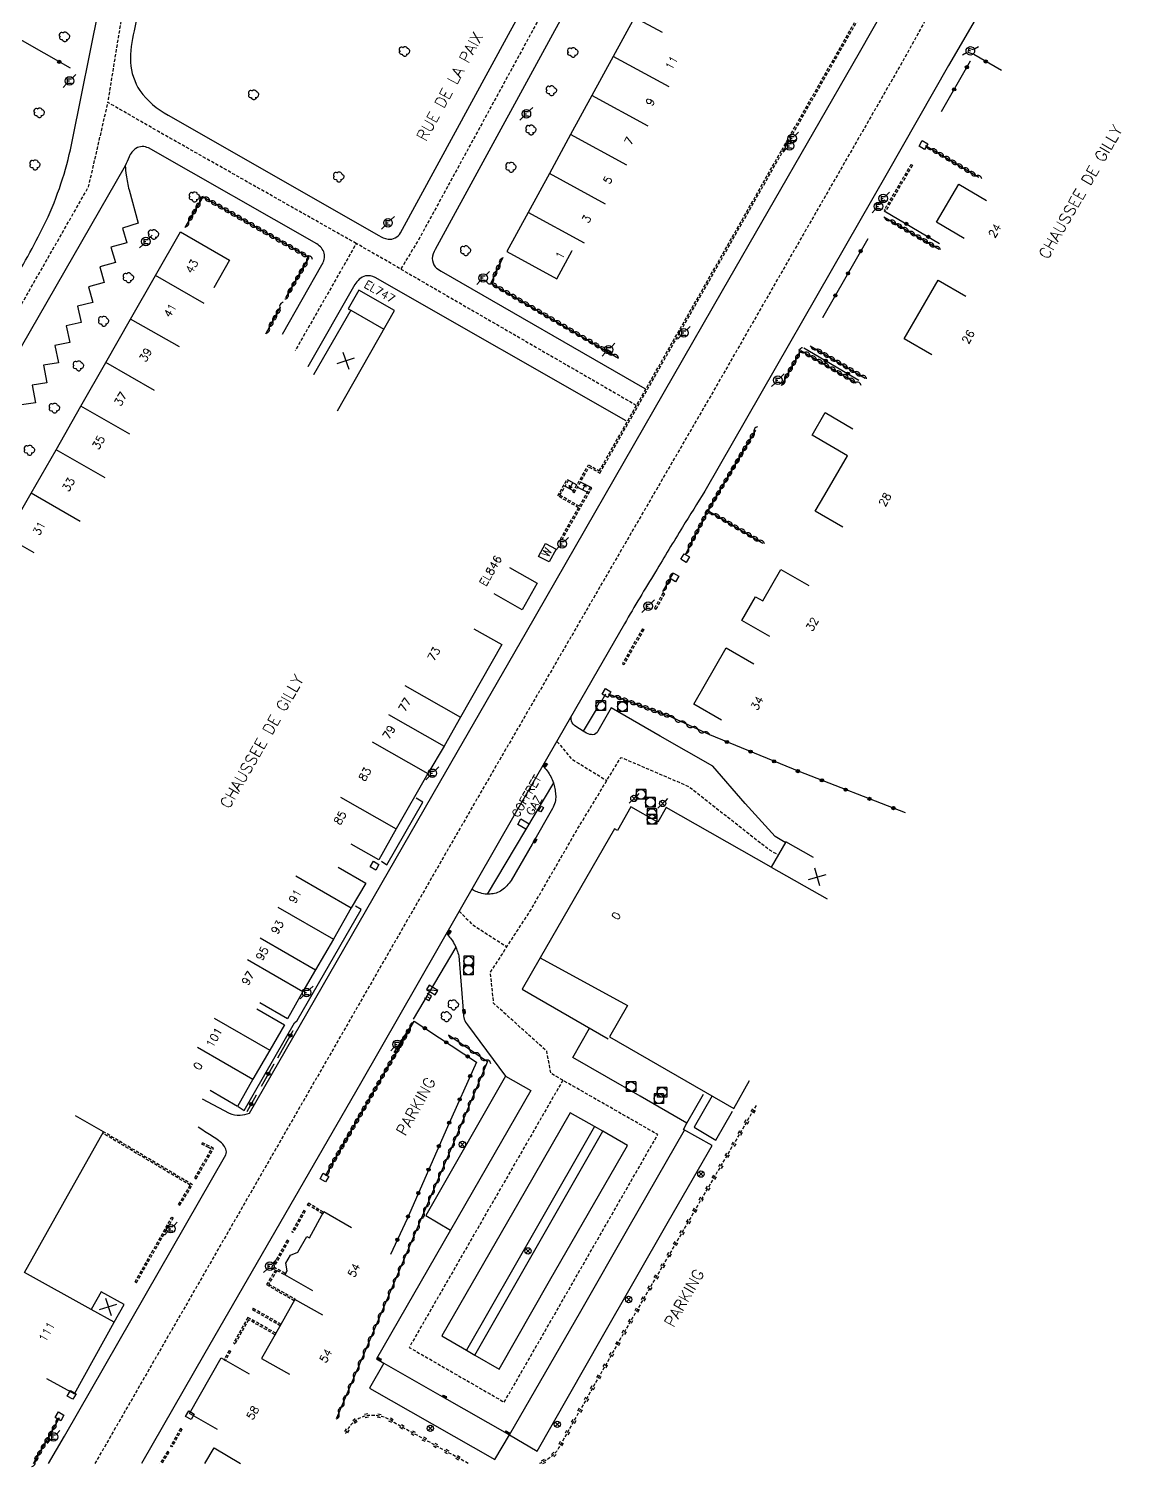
# Model space of a CAD drawing. Header units: millimetres. Extents: x 161000 to 162000, y 126999 to 128000.
# Drawn here: x 161134 to 161306.6, y 126999.4 to 127224.1 of the extents above; entities that cross this region are included whole.
import ezdxf
from ezdxf.enums import TextEntityAlignment as Align

# ---------------------------------------------------------------- set-up
doc = ezdxf.new("R2010")
doc.units = ezdxf.units.MM
doc.linetypes.add('DASHED', pattern=[0.75, 0.5, -0.25])
doc.layers.get('0').update_dxf_attribs({"linetype": 'CONTINUOUS'})
for name, color, linetype in [('W0001', 6, 'DASHED'), ('W0008', 7, 'CONTINUOUS'), ('W0100', 7, 'CONTINUOUS'), ('W0112', 1, 'DASHED'), ('W0220', 5, 'DASHED'), ('W0300', 7, 'CONTINUOUS'), ('W0310', 3, 'CONTINUOUS'), ('W0322', 7, 'CONTINUOUS'), ('W0400', 7, 'CONTINUOUS'), ('W0420', 7, 'CONTINUOUS'), ('W0430', 7, 'CONTINUOUS'), ('W0454', 7, 'CONTINUOUS'), ('W0469', 7, 'CONTINUOUS'), ('W0471', 7, 'CONTINUOUS'), ('W0984', 7, 'CONTINUOUS'), ('W0989', 7, 'CONTINUOUS'), ('W0991', 7, 'CONTINUOUS'), ('W1102', 7, 'CONTINUOUS'), ('W1471', 7, 'CONTINUOUS')]:
    doc.layers.add(name, color=color, linetype=linetype)
doc.styles.get("Standard").update_dxf_attribs({"font": 'romans.shx', "width": 0.85})

# ---------------------------------------------------------------- blocks, each defined once
blk = doc.blocks.new('t112o')
at = {"color": 0, "linetype": 'Continuous'}
for p, q in [((-0.5, 0.5), (0.5, 0.5)), ((-0.5, -0.5), (-0.5, 0.5)), ((0.5, 0.5), (0.5, -0.5)), ((0.5, -0.5), (-0.5, -0.5))]:
    blk.add_line(p, q, dxfattribs=at)
blk = doc.blocks.new('T471')
for p, q in [((-0.333334, 0.333334), (-0.333334, -0.333334)), ((-0.333334, 0.333334), (0.333334, 0.333334)), ((-0.333334, 0), (0, 0)), ((0.500001, 0.500001), (1.000002, 1.000002)), ((-0.500001, -0.500001), (-1.000002, -1.000002)), ((-0.333334, -0.333334), (0.333334, -0.333334))]:
    blk.add_line(p, q)
blk.add_ellipse((0, 0), major_axis=(0.471405, 0.471405), ratio=1, start_param=5.4977871438, end_param=11.780972451)
blk = doc.blocks.new('T300')
for p, q in [((-0.8, 0.51), (-0.86, 0.34)), ((-0.86, 0.34), (-0.86, 0.17)), ((-0.86, 0.17), (-0.74, 0.06)), ((-0.69, 0.63), (-0.8, 0.51)), ((-0.8, -0.06), (-0.74, 0.06)), ((-0.74, 0.06), (-0.69, 0.11)), ((-0.57, 0.69), (-0.69, 0.63)), ((-0.46, 0.69), (-0.57, 0.69)), ((-0.29, 0.63), (-0.46, 0.69)), ((-0.29, 0.63), (-0.17, 0.74)), ((-0.23, 0.57), (-0.29, 0.63)), ((-0.17, 0.74), (-0.06, 0.8)), ((-0.06, 0.8), (0.06, 0.8)), ((0.06, 0.8), (0.23, 0.74)), ((0.23, 0.74), (0.34, 0.63)), ((0.34, 0.63), (0.4, 0.51)), ((0.46, 0.46), (0.34, 0.46)), ((0.4, 0.51), (0.4, 0.46)), ((0.57, 0.4), (0.46, 0.46)), ((0.57, 0.4), (0.69, 0.29)), ((0.69, 0.29), (0.74, 0.17)), ((0.74, 0.06), (0.69, -0.17)), ((0.74, 0.17), (0.74, 0.06)), ((-0.8, -0.17), (-0.8, -0.06)), ((-0.8, -0.23), (-0.8, -0.17)), ((-0.74, -0.34), (-0.8, -0.23)), ((-0.69, -0.4), (-0.74, -0.34)), ((-0.51, -0.46), (-0.69, -0.4)), ((-0.4, -0.46), (-0.51, -0.46)), ((-0.4, -0.46), (-0.34, -0.46)), ((-0.34, -0.46), (-0.34, -0.4)), ((-0.34, -0.51), (-0.34, -0.46)), ((-0.29, -0.63), (-0.34, -0.51)), ((-0.17, -0.74), (-0.29, -0.63)), ((-0.06, -0.8), (-0.17, -0.74)), ((0.06, -0.8), (-0.06, -0.8)), ((0.17, -0.74), (0.06, -0.8)), ((0.23, -0.69), (0.17, -0.74)), ((0.29, -0.46), (0.23, -0.46)), ((0.29, -0.63), (0.23, -0.69)), ((0.46, -0.4), (0.29, -0.46)), ((0.34, -0.51), (0.29, -0.63)), ((0.34, -0.51), (0.34, -0.46)), ((0.57, -0.34), (0.46, -0.4)), ((0.63, -0.29), (0.57, -0.34)), ((0.69, -0.17), (0.63, -0.29))]:
    blk.add_line(p, q)
blk = doc.blocks.new('t991o')
at = {"color": 0, "linetype": 'Continuous'}
for p, q in [((-1, 1), (1, -1)), ((-1, -1), (1, 1))]:
    blk.add_line(p, q, dxfattribs=at)
blk = doc.blocks.new('t322o')
at = {"color": 0, "linetype": 'Continuous'}
for radius in [0.25, 0.15]:
    blk.add_circle((0, 0), radius, dxfattribs=at)
blk = doc.blocks.new('t310o')
at = {"color": 0, "linetype": 'Continuous'}
for centre, start, end in [((-0.5, 0.38), 216.8699, 323.1304), ((0.5, -0.37), 36.8699, 143.1303)]:
    blk.add_arc(centre, 0.625, start, end, dxfattribs=at)
blk = doc.blocks.new('T454')
for p, q in [((-0.25, 0.25), (0.25, -0.25)), ((-0.25, -0.25), (0.25, 0.25)), ((0.75, 0.75), (0.375, 0.375)), ((-0.375, -0.375), (-0.75, -0.75))]:
    blk.add_line(p, q)
blk.add_ellipse((0, 0), major_axis=(0.354, 0.354), ratio=1, start_param=5.497787143782138, end_param=11.78097245096172)
blk = doc.blocks.new('T420')
for p, q in [((0.75, 0.75), (-0.75, 0.75)), ((-0.75, 0.75), (-0.75, -0.75)), ((0.75, 0.75), (0.75, -0.75)), ((0.75, -0.75), (-0.75, -0.75))]:
    blk.add_line(p, q)
blk.add_ellipse((0, 0), major_axis=(-0.53, 0.53), ratio=1, start_param=3.926991, end_param=10.210176)
blk = doc.blocks.new('T400')
for p, q in [((-0.15, 0.3), (0.15, 0.3)), ((-0.15, -0.25), (-0.15, 0.3)), ((-0.15, 0.15), (0.15, 0.15)), ((-0.15, 0), (0.15, 0)), ((0.15, 0.3), (0.15, -0.25)), ((-0.15, -0.15), (0.15, -0.15)), ((-0.15, -0.25), (-0.15, -0.3)), ((-0.15, -0.3), (0.15, -0.3)), ((0.15, -0.3), (0.15, -0.25))]:
    blk.add_line(p, q)
blk = doc.blocks.new('T430')
at = {"flags": 128}
for points in [[(0.8, 0.8), (-0.8, 0.8)], [(-0.8, 0.8), (-0.8, 0)], [(0.8, 0.8), (-0.8, 0)], [(-0.8, 0), (0.8, 0)], [(-0.4, 2.1), (0.4, 2.1)], [(-0.4, 2.1), (-0.4, 1.3)], [(-0.4, 1.7), (0, 1.7)], [(-0.4, 1.3), (0.4, 1.3)], [(0.8, 0), (0.8, 0.8)]]:
    blk.add_lwpolyline(points, dxfattribs=at)
blk = doc.blocks.new('T469')
at = {"color": 0, "linetype": 'Continuous', "flags": 128}
for points in [[(-0.35, 0.35), (0.35, -0.35)], [(-0.35, -0.35), (0.35, 0.35)]]:
    blk.add_lwpolyline(points, dxfattribs=at)
at = {"color": 0, "linetype": 'Continuous'}
blk.add_circle((0, 0), 0.5, dxfattribs=at)
blk = doc.blocks.new('t220o')
at = {"color": 0, "linetype": 'Continuous'}
for p, q in [((-0.25, 0.25), (0.25, 0.25)), ((-0.25, -0.25), (0.25, -0.25))]:
    blk.add_line(p, q, dxfattribs=at)
blk = doc.blocks.new('T1471')
at = {"color": 0, "linetype": 'Continuous', "flags": 128}
blk.add_lwpolyline([(-0.75, -0.5), (-0.75, 0.5), (0.75, 0.5), (0.75, -0.5), (-0.75, -0.5)], dxfattribs=at)

msp = doc.modelspace()

# ---------------------------------------------------------------- linework, layer by layer
at = {"layer": 'W0001', "flags": 128}
for points in [[(161296.38, 127266.08), (161270.67, 127219.32), (161255.18, 127192.36), (161240.95, 127167.54), (161204.04, 127103.89), (161163.14, 127032.73), (161144.32, 127000)], [(161185.13, 127190.52), (161154.23, 127208.01), (161146.36, 127212.55), (161151.33, 127243.2), (161167.04, 127243.15), (161167.04, 127243.15)], [(161223.07, 127242.87), (161194.75, 127190.89), (161192.09, 127186.54), (161185.13, 127190.52), (161175.61, 127173.82), (161175.61, 127173.82)], [(161054.7, 127000), (161055.72, 127001.75), (161058.24, 127007.45), (161059.99, 127013.69), (161060.4, 127016.37), (161064.95, 127058.86), (161066.91, 127065.98), (161067.8, 127067.79), (161116.47, 127152.35), (161143.33, 127199.38), (161146.36, 127212.55), (161146.36, 127212.55)], [(161192.09, 127186.54), (161228.76, 127165.34), (161228.76, 127165.34)], [(161216.48, 127112.77), (161218.8, 127109.98), (161224.27, 127106.66)], [(161217.39, 127059.85), (161193.4, 127018.14), (161208.24, 127009.58), (161232.22, 127051.37), (161215.54, 127060.91), (161214.88, 127064.39), (161206.58, 127071.87), (161206.09, 127076.72), (161212.48, 127086.59), (161219.76, 127099.22), (161226.47, 127110.28), (161237.04, 127105.74), (161249.68, 127095.83), (161251.04, 127095.04)], [(161201.2, 127086.24), (161203.32, 127084.14), (161208.66, 127080.69)]]:
    msp.add_lwpolyline(points, dxfattribs=at)
at = {"layer": 'W0008', "flags": 128}
for points in [[(161344.28, 127251.77, 0.0407), (161342.9, 127258.7, 0.0587), (161340.62, 127263.7, 0.0473), (161337.27, 127268.21, 0.0482), (161333.9, 127271.38, 0.0825), (161329.95, 127273.51, 0.076), (161325.98, 127274.14, 0.055), (161321.91, 127273.73, 0.0627), (161316.19, 127271.71, 0.0391), (161310.98, 127268.57, 0.0366), (161305.86, 127264.42, 0.0521), (161301.61, 127259.49, 0.0186), (161297.21, 127251.88), (161277.63, 127218.31), (161268.02, 127201.5), (161239.57, 127151.86, 0.0014), (161236.09, 127146.24, 0.0016), (161231.84, 127139.24, 0.0055), (161227.02, 127131.14), (161209.97, 127101.51), (161185.77, 127059.36), (161161.51, 127017.24), (161151.61, 127000)], [(161051.21, 127000), (161053.72, 127004.34, 0.0491), (161055.49, 127008.63, 0.0555), (161057.31, 127015.49), (161060.26, 127043.29), (161061.88, 127058.75, -0.0274), (161062.45, 127062.23, -0.0386), (161063.45, 127065.69, -0.038), (161065.23, 127069.3), (161089.49, 127111.59), (161115.15, 127156.08), (161131.74, 127184.9, 0.0246), (161137.02, 127194.71, 0.0562), (161140.83, 127206.71), (161153.17, 127267.97)], [(161153.33, 127238.04), (161150.43, 127223.73, 0.0668), (161149.88, 127218.82, 0.1287), (161151.34, 127214.4, 0.1158), (161155.77, 127210.58), (161188.67, 127191.78, 0.1073), (161190.1, 127191.19, 0.2767), (161192.04, 127192.17), (161208.92, 127223.18), (161216.6, 127237.27, 0.2754)], [(161161.08, 127056.93), (161165.3, 127054.71, 0.1372), (161166.99, 127054.38, 0.0539), (161168.48, 127054.7), (161198.12, 127106.28), (161211.73, 127129.9), (161242.34, 127183.21), (161263.7, 127220.33), (161274.45, 127239.24, 0.0804)], [(161220.1, 127231.12), (161197.47, 127189.61, 0.1199), (161197, 127188.2, 0.1763), (161197.47, 127186.9, 0.0872), (161198.4, 127186.19), (161230.22, 127167.86), (161230.22, 127167.86)], [(161173.63, 127176.37), (161179.77, 127187.17, 0.184), (161180.14, 127189.01, 0.1981), (161178.96, 127190.45), (161152.69, 127205.44, 0.2529), (161150.72, 127205.38, 0.1439), (161149.65, 127204.04, 0.0177), (161149.04, 127202.66), (161117.92, 127148.57), (161117.92, 127148.57)], [(161149.04, 127202.66, 0.0054), (161149.21, 127201.21, 0.0328), (161149.66, 127198.89), (161151.08, 127193.7), (161148.64, 127192.94), (161149.28, 127190.63), (161146.83, 127189.95), (161147.54, 127187.55), (161145.11, 127186.88), (161145.76, 127184.42), (161143.33, 127183.77), (161143.97, 127181.29), (161141.6, 127180.73), (161142.19, 127178.17), (161139.84, 127177.66), (161140.4, 127175.04), (161138.08, 127174.57), (161138.62, 127171.91), (161136.31, 127171.51), (161136.83, 127168.79), (161134.54, 127168.42), (161135.05, 127165.66), (161132.83, 127165.35)], [(161227.29, 127162.83), (161188.07, 127185.2, 0.1828), (161186.56, 127185.45, 0.2021), (161184.93, 127184.1), (161177.59, 127171.27), (161177.59, 127171.27)], [(161137.08, 127000), (161139.55, 127004.28), (161164.77, 127048.21, 0.2178), (161164.74, 127049.11, 0.0878), (161164.28, 127049.87, 0.0767), (161162.45, 127051.21, -0.0145), (161160.43, 127052.55), (161160.43, 127052.55)]]:
    msp.add_lwpolyline(points, format="xyb", dxfattribs=at)
for points in [[(161224.04, 127120.13), (161223.27, 127118.79), (161223.08, 127118.86), (161222.63, 127118.12), (161222.78, 127118.02), (161220.55, 127114.39)], [(161252.13, 127096.96), (161250.55, 127097.9), (161245.87, 127103.08), (161240.81, 127108.89), (161232.58, 127113.58), (161224.92, 127117.99), (161222.87, 127114.35), (161222.74, 127114.14), (161222.56, 127113.99), (161222.34, 127113.87), (161222.1, 127113.82), (161221.85, 127113.83), (161221.61, 127113.86), (161221.33, 127113.94), (161221.07, 127114.06), (161220.55, 127114.39), (161219.42, 127115.08), (161219.2, 127115.24), (161219.01, 127115.44), (161218.86, 127115.67), (161218.77, 127115.94), (161218.72, 127116.22), (161218.7, 127116.47), (161218.7, 127116.69)], [(161214.26, 127108.96), (161214.41, 127108.81), (161214.6, 127108.61), (161214.77, 127108.4), (161214.94, 127108.18), (161215.09, 127107.96), (161215.24, 127107.73), (161215.37, 127107.51), (161215.5, 127107.28), (161215.62, 127107.04), (161215.73, 127106.8), (161215.83, 127106.56), (161215.92, 127106.31), (161215.99, 127106.09), (161216.06, 127105.86), (161216.11, 127105.63), (161216.15, 127105.4), (161216.19, 127105.17), (161216.22, 127104.94), (161216.24, 127104.71), (161216.26, 127104.47), (161216.28, 127104.24), (161216.28, 127104.01), (161216.27, 127103.78), (161216.24, 127103.54), (161216.18, 127103.28), (161216.1, 127103.02), (161216.01, 127102.77), (161215.89, 127102.52), (161215.76, 127102.29), (161212.58, 127096.71), (161209.3, 127091.03), (161209.15, 127090.82), (161208.99, 127090.61), (161208.82, 127090.41), (161208.65, 127090.22), (161208.47, 127090.04), (161208.27, 127089.86), (161208.07, 127089.7), (161207.87, 127089.54), (161207.65, 127089.39), (161207.43, 127089.27), (161207.21, 127089.17), (161206.98, 127089.09), (161206.74, 127089.03), (161206.51, 127088.98), (161206.27, 127088.95), (161206.04, 127088.92), (161205.8, 127088.91), (161205.57, 127088.91), (161205.28, 127088.93), (161205.01, 127088.97), (161204.73, 127089.03), (161204.46, 127089.1), (161204.24, 127089.17), (161204.02, 127089.26), (161203.81, 127089.35), (161203.6, 127089.45), (161203.4, 127089.56), (161203.18, 127089.69)], [(161215.92, 127106.31), (161205.56, 127088.91)], [(161189.09, 127094.06), (161189.91, 127093.51), (161195.55, 127103.27), (161194.49, 127103.93), (161194.49, 127103.93)], [(161166.67, 127055.75), (161167.65, 127055.12), (161175.5, 127068.84), (161175.92, 127069.2), (161185.88, 127086.5), (161185.03, 127087.02), (161185.03, 127087.02)], [(161199.22, 127082.8), (161199.4, 127082.61), (161199.56, 127082.42), (161199.72, 127082.22), (161199.87, 127082.02), (161200.02, 127081.81), (161200.16, 127081.6), (161200.31, 127081.36), (161200.44, 127081.12), (161200.57, 127080.87), (161200.68, 127080.61), (161200.78, 127080.4), (161200.86, 127080.18), (161200.95, 127079.96), (161201.02, 127079.74), (161201.09, 127079.51), (161201.16, 127079.29), (161201.86, 127070.13), (161201.88, 127069.88), (161201.93, 127069.63), (161202.01, 127069.38), (161202.1, 127069.16), (161202.21, 127068.94), (161202.34, 127068.73), (161202.48, 127068.53), (161208.46, 127060.49), (161195.98, 127038.72), (161199.86, 127036.45), (161188.3, 127016.35), (161189.45, 127015.69), (161187.22, 127011.78), (161206.78, 127000.61), (161209.04, 127004.49), (161213.37, 127001.93), (161223.39, 127019.46), (161233.91, 127037.85), (161240.69, 127049.66), (161236.23, 127052.16), (161236.77, 127053.16), (161239.34, 127057.67)], [(161200.68, 127080.62), (161194.04, 127069.4)], [(161213.85, 127078.98), (161211.05, 127074.1), (161224.49, 127066.3)], [(161236.77, 127053.16), (161229.48, 127057.37), (161218.98, 127063.41), (161221.57, 127067.99)], [(161208.46, 127060.49), (161212.41, 127058.24), (161199.86, 127036.45)], [(161240.72, 127057.4), (161237.92, 127052.5), (161241.29, 127050.51), (161243.89, 127055.05)], [(161222.35, 127052.61), (161218.53, 127054.78), (161211.49, 127042.54), (161198.5, 127019.92), (161202.33, 127017.68)], [(161189.45, 127015.69), (161198.57, 127010.46), (161209.04, 127004.49), (161220.18, 127023.79), (161227.74, 127037.01), (161236.38, 127052.08)], [(161203.64, 127016.92), (161207.44, 127014.71), (161215.32, 127028.51), (161227.48, 127049.66), (161223.63, 127051.88)]]:
    msp.add_lwpolyline(points, dxfattribs=at)
msp.add_lwpolyline([(161213.45, 127037.08), (161202.33, 127017.68), (161203.64, 127016.92), (161212.19, 127031.88), (161223.63, 127051.88), (161222.35, 127052.61)], close=True, dxfattribs=at)
at = {"layer": 'W0100'}
for p, q in [((161218.93, 127153.19), (161218.41, 127152.27)), ((161218.41, 127152.27), (161218.41, 127152.76)), ((161218.41, 127152.27), (161218.83, 127152.52)), ((161220.93, 127152.88), (161220.46, 127152.08)), ((161220.93, 127152.88), (161220.54, 127152.69)), ((161220.93, 127152.88), (161220.96, 127152.45))]:
    msp.add_line(p, q, dxfattribs=at)
at = {"layer": 'W0100', "flags": 128}
for points in [[(161232.95, 127223.45), (161228.56, 127225.84), (161225.24, 127219.75), (161221.92, 127213.65), (161218.61, 127207.56), (161215.29, 127201.46), (161211.97, 127195.36), (161208.66, 127189.27), (161216.45, 127185.03), (161218.84, 127189.42), (161218.84, 127189.42)], [(161280.09, 127191.31), (161275.77, 127193.83), (161279.24, 127199.78), (161283.56, 127197.26), (161283.56, 127197.26)], [(161134.83, 127142.23), (161130.48, 127144.71), (161134.36, 127151.51), (161138.25, 127158.32), (161142.13, 127165.12), (161146.01, 127171.92), (161149.89, 127178.73), (161153.77, 127185.53), (161157.66, 127192.33), (161165.36, 127187.94), (161162.88, 127183.59), (161162.88, 127183.59)], [(161275.01, 127173.15), (161270.69, 127175.66), (161276, 127184.79), (161280.32, 127182.28), (161280.32, 127182.28)], [(161182.19, 127164.41), (161191.09, 127180.06), (161185.56, 127183.25), (161183.88, 127180.31), (161184.27, 127180.09), (161178.46, 127169.99), (161178.46, 127169.99)], [(161261.13, 127146.2), (161256.8, 127148.72), (161258.3, 127151.29), (161261.85, 127157.39), (161256.33, 127160.6), (161258.36, 127164.11), (161262.68, 127161.6), (161262.68, 127161.6)], [(161217.75, 127152.62), (161219.06, 127151.91), (161219.06, 127151.91)], [(161218.27, 127153.55), (161219.59, 127152.82), (161219.59, 127152.82)], [(161219.69, 127152.49), (161221.24, 127151.67), (161221.24, 127151.67)], [(161221.71, 127152.49), (161220.14, 127153.26), (161220.14, 127153.26)], [(161214.68, 127143.67), (161216.36, 127142.79), (161215.25, 127140.79), (161213.57, 127141.67), (161214.68, 127143.67), (161214.68, 127143.67)], [(161209.05, 127139.95), (161213.39, 127137.48), (161211.02, 127133.34), (161206.68, 127135.82), (161206.68, 127135.82)], [(161249.7, 127129.15), (161245.36, 127131.63), (161247.5, 127135.37), (161248.63, 127134.72), (161251.45, 127139.63), (161255.79, 127137.14), (161255.79, 127137.14)], [(161203.51, 127130.35), (161207.85, 127127.88), (161201.42, 127116.57), (161198.84, 127112.02), (161196.33, 127107.74), (161191.38, 127099.1), (161188.67, 127094.27), (161184.33, 127096.74), (161184.33, 127096.74)], [(161242.18, 127116.08), (161237.84, 127118.56), (161242.89, 127127.37), (161247.23, 127124.88), (161247.23, 127124.88)], [(161256.55, 127094.63), (161252.2, 127097.09), (161249.95, 127093.13), (161233.52, 127102.44), (161232.25, 127100.18), (161228.02, 127102.57), (161225.92, 127098.87), (161225.45, 127099.1), (161213.85, 127078.98), (161227.48, 127071.54), (161224.69, 127066.64), (161244.08, 127055.46), (161246.57, 127059.79)], [(161182.3, 127093.15), (161186.63, 127090.65), (161184.36, 127086.78), (161181.56, 127081.91), (161178.79, 127077.12), (161176.81, 127073.7), (161174.38, 127069.44), (161170.05, 127071.94), (161170.05, 127071.94)], [(161169.6, 127071.02), (161173.94, 127068.52), (161171.63, 127064.57), (161169, 127060.01), (161166.57, 127055.74), (161162.33, 127058.24), (161162.33, 127058.24)], [(161136.76, 127013.3), (161141.14, 127010.88), (161147.33, 127022.05), (161148.87, 127024.81), (161145.28, 127026.8), (161143.75, 127024.03), (161133.31, 127029.82), (161139.29, 127040.49), (161145.64, 127051.82), (161141.28, 127054.27), (161141.28, 127054.27)], [(161178.35, 127026.98), (161174, 127029.45), (161174.33, 127030.07), (161174.14, 127031.3), (161174.87, 127032.56), (161176.02, 127033.02), (161177.43, 127035.47), (161177.84, 127035.23), (161180.06, 127039.33), (161184.4, 127036.86), (161184.4, 127036.86)], [(161179.91, 127023.17), (161175.56, 127025.62), (161173.36, 127021.72), (161170.36, 127016.38), (161174.71, 127013.93), (161174.71, 127013.93)], [(161163.44, 127005.32), (161159.1, 127007.81), (161164.06, 127016.48), (161168.4, 127014), (161168.4, 127014)], [(161161.47, 127000), (161162.92, 127002.44), (161167.06, 127000)]]:
    msp.add_lwpolyline(points, dxfattribs=at)
msp.add_lwpolyline([(161213.58, 127101.93), (161214, 127102.66), (161214.35, 127102.46), (161213.94, 127101.77)], close=True, dxfattribs=at)
at = {"layer": 'W0112'}
for p, q in [((161260.86, 127221.35), (161274.63, 127245.56)), ((161261.07, 127221.23), (161274.85, 127245.43)), ((161251.58, 127205.1), (161260.86, 127221.35)), ((161251.8, 127204.98), (161261.07, 127221.23)), ((161223.09, 127155.02), (161251.58, 127205.1)), ((161223.18, 127154.68), (161251.8, 127204.98)), ((161271.76, 127202.87), (161267.6, 127195.79)), ((161271.98, 127202.74), (161267.82, 127195.66)), ((161218.96, 127151.74), (161221.42, 127155.95)), ((161219.18, 127151.61), (161221.51, 127155.61)), ((161221.42, 127155.95), (161223.09, 127155.02)), ((161221.51, 127155.61), (161223.18, 127154.68)), ((161216.61, 127151.1), (161218.05, 127153.68)), ((161216.95, 127151.2), (161218.27, 127153.55)), ((161217.23, 127144.22), (161221.93, 127152.37)), ((161219.98, 127149.48), (161221.71, 127152.49)), ((161219.85, 127149.27), (161216.61, 127151.1)), ((161219.98, 127149.48), (161216.95, 127151.2)), ((161217.01, 127144.34), (161219.85, 127149.27)), ((161233.03, 127135.95), (161231.7, 127133.55)), ((161233.25, 127135.83), (161231.92, 127133.43)), ((161229.82, 127130.37), (161226.69, 127124.91)), ((161230.04, 127130.24), (161226.91, 127124.78)), ((161159.21, 127043.45), (161145.52, 127051.6)), ((161159.55, 127043.54), (161145.64, 127051.82)), ((161159.91, 127044.6), (161162.51, 127049.1)), ((161160.13, 127044.47), (161162.85, 127049.2)), ((161162.08, 127049.33), (161161.02, 127049.88)), ((161162.19, 127049.55), (161161.13, 127050.1)), ((161162.51, 127049.1), (161162.08, 127049.33)), ((161162.85, 127049.2), (161162.19, 127049.55)), ((161157.39, 127040.45), (161159.21, 127043.45)), ((161157.6, 127040.32), (161159.55, 127043.54)), ((161176.95, 127039.53), (161175.05, 127036.18)), ((161177.65, 127040.66), (161177.49, 127040.38)), ((161180, 127039.23), (161177.65, 127040.66)), ((161177.74, 127040.31), (161177.7, 127040.25)), ((161179.88, 127039.01), (161177.74, 127040.31)), ((161150.58, 127028.36), (161156.35, 127038.49)), ((161150.8, 127028.24), (161156.56, 127038.36)), ((161177.17, 127039.41), (161175.27, 127036.06)), ((161174.35, 127034.88), (161171.91, 127030.59)), ((161174.57, 127034.75), (161172.26, 127030.69)), ((161171.91, 127030.59), (161172.51, 127030.27)), ((161172.26, 127030.69), (161174.12, 127029.67)), ((161172.51, 127030.27), (161171.13, 127027.93)), ((161172.73, 127030.15), (161171.47, 127028.02)), ((161172.73, 127030.15), (161174, 127029.45)), ((161171.13, 127027.93), (161175.46, 127025.46)), ((161171.47, 127028.02), (161175.59, 127025.68)), ((161168.91, 127024.02), (161173.27, 127021.57)), ((161169.04, 127024.24), (161173.4, 127021.78)), ((161168.21, 127022.8), (161165.95, 127018.81)), ((161168.31, 127022.46), (161166.17, 127018.69)), ((161172.58, 127020.34), (161168.21, 127022.8)), ((161172.46, 127020.12), (161168.31, 127022.46)), ((161165.29, 127017.65), (161164.49, 127016.24)), ((161165.51, 127017.53), (161164.71, 127016.11)), ((161157.69, 127005.47), (161156.13, 127002.7)), ((161157.91, 127005.35), (161156.35, 127002.58)), ((161155.67, 127001.9), (161154.45, 127000)), ((161155.88, 127001.76), (161154.75, 127000))]:
    msp.add_line(p, q, dxfattribs=at)
for points in [[(161271.76, 127202.87), (161271.98, 127202.74)], [(161267.82, 127195.66), (161267.6, 127195.79)], [(161218.05, 127153.68), (161218.27, 127153.55)], [(161221.93, 127152.37), (161221.71, 127152.49)], [(161219.18, 127151.61), (161218.96, 127151.74)], [(161217.23, 127144.22), (161217.01, 127144.34)], [(161233.25, 127135.83), (161233.03, 127135.95)], [(161231.7, 127133.55), (161231.92, 127133.43)], [(161229.82, 127130.37), (161230.04, 127130.24)], [(161226.69, 127124.91), (161226.91, 127124.78)], [(161145.64, 127051.82), (161145.52, 127051.6)], [(161161.02, 127049.88), (161161.13, 127050.1)], [(161159.91, 127044.6), (161160.13, 127044.47)], [(161157.39, 127040.45), (161157.6, 127040.32)], [(161177.17, 127039.41), (161176.95, 127039.53)], [(161177.7, 127040.25), (161177.49, 127040.38)], [(161156.35, 127038.49), (161156.56, 127038.36)], [(161180, 127039.23), (161179.88, 127039.01)], [(161175.27, 127036.06), (161175.05, 127036.18)], [(161174.57, 127034.75), (161174.35, 127034.88)], [(161150.8, 127028.24), (161150.58, 127028.36)], [(161174.12, 127029.67), (161174, 127029.45)], [(161169.04, 127024.24), (161168.91, 127024.02)], [(161175.59, 127025.68), (161175.46, 127025.46)], [(161173.27, 127021.57), (161173.4, 127021.78)], [(161172.58, 127020.34), (161172.46, 127020.12)], [(161165.29, 127017.65), (161165.51, 127017.53)], [(161165.95, 127018.81), (161166.17, 127018.69)], [(161164.49, 127016.24), (161164.71, 127016.11)], [(161157.91, 127005.35), (161157.69, 127005.47)], [(161155.88, 127001.76), (161155.67, 127001.9)], [(161156.35, 127002.58), (161156.13, 127002.7)]]:
    msp.add_lwpolyline(points, dxfattribs=at)
at = {"layer": 'W0220', "flags": 128}
for points in [[(161247.59, 127055.9), (161239.37, 127041.89), (161227.18, 127020.87), (161216.91, 127002.75), (161216.79, 127002.52), (161216.67, 127002.3), (161216.53, 127002.08), (161216.38, 127001.87), (161216.22, 127001.68), (161216.06, 127001.49), (161215.88, 127001.31), (161215.69, 127001.14), (161215.48, 127000.98), (161215.27, 127000.83), (161215.06, 127000.69), (161214.84, 127000.55), (161214.62, 127000.42), (161214.39, 127000.3), (161214.17, 127000.18), (161213.94, 127000.08), (161213.77, 127000)], [(161202.61, 127000), (161191.26, 127006.27), (161191.06, 127006.42), (161190.85, 127006.57), (161190.63, 127006.7), (161190.41, 127006.83), (161190.19, 127006.94), (161189.97, 127007.05), (161189.73, 127007.14), (161189.5, 127007.22), (161189.26, 127007.3), (161189.02, 127007.36), (161188.77, 127007.41), (161188.52, 127007.45), (161188.26, 127007.49), (161188, 127007.51), (161187.75, 127007.52), (161187.49, 127007.52), (161187.24, 127007.51), (161186.99, 127007.49), (161186.74, 127007.45), (161186.49, 127007.4), (161186.25, 127007.33), (161186.01, 127007.24), (161185.77, 127007.14), (161185.54, 127007.02), (161185.31, 127006.88), (161185.09, 127006.73), (161184.88, 127006.57), (161184.68, 127006.4), (161184.49, 127006.23), (161184.31, 127006.04), (161184.15, 127005.85), (161183.99, 127005.64), (161183.85, 127005.43), (161183.71, 127005.21), (161183.59, 127004.98), (161183.48, 127004.73), (161183.38, 127004.48)]]:
    msp.add_lwpolyline(points, dxfattribs=at)
at = {"layer": 'W0310', "flags": 128}
for points in [[(161274.01, 127205.85), (161282.34, 127200.88), (161282.34, 127200.88)], [(161174.13, 127182.06), (161177.79, 127188.33), (161161.19, 127197.82), (161158.38, 127193.01), (161158.38, 127193.01)], [(161267.52, 127194.71), (161276.14, 127189.65), (161276.14, 127189.65)], [(161208.04, 127188.36), (161206.13, 127184.35), (161226.11, 127172.62), (161226.11, 127172.62)], [(161171.01, 127176.4), (161173.31, 127180.61), (161173.31, 127180.61)], [(161256.01, 127174.55), (161264.63, 127169.49), (161264.63, 127169.49)], [(161251.52, 127168.34), (161254.58, 127173.83), (161263.21, 127168.77), (161263.21, 127168.77)], [(161247.48, 127161.37), (161240.05, 127148.83), (161236.48, 127141.92), (161236.48, 127141.92)], [(161240.05, 127148.83), (161248.65, 127143.73), (161248.65, 127143.73)], [(161234.22, 127138.28), (161232.95, 127136.17), (161232.95, 127136.17)], [(161224.49, 127120.2), (161233.87, 127116.74), (161233.87, 127116.74)], [(161270.89, 127101.63), (161254.31, 127108.05), (161240.34, 127113.77), (161240.34, 127113.77), (161233.87, 127116.74)], [(161180.32, 127044.96), (161194.1, 127068.96), (161194.1, 127068.96)], [(161199.54, 127066.95), (161205.64, 127062.76), (161199.94, 127049.21), (161195.5, 127038.72), (161187.23, 127019.33), (161182.05, 127007.06)], [(161134.72, 127000), (161138.79, 127007.11), (161138.79, 127007.11)]]:
    msp.add_lwpolyline(points, dxfattribs=at)
at = {"layer": 'W0322', "flags": 128}
for points in [[(161140.51, 127217.88), (161119.18, 127230.1), (161119.89, 127231.36), (161119.89, 127231.36)], [(161285.92, 127217.53), (161281.58, 127220.02), (161281.58, 127220.02)], [(161276.52, 127211.12), (161281.07, 127219.04), (161281.07, 127219.04)], [(161267.58, 127195.61), (161276.2, 127190.55), (161276.2, 127190.55)], [(161265, 127191.24), (161257.96, 127178.92), (161257.96, 127178.92)], [(161255.01, 127174.24), (161263.64, 127169.18), (161263.64, 127169.18)], [(161194.18, 127069.08), (161203.9, 127062.67), (161199.36, 127052.58), (161193.07, 127038.23), (161190.46, 127032.62)], [(161191.06, 127064.17), (161194.18, 127069.08)], [(161172.86, 127063.37), (161175.3, 127067.63), (161175.3, 127067.63)], [(161170.33, 127058.94), (161172.31, 127062.43), (161172.31, 127062.43)], [(161168.07, 127054.97), (161169.54, 127057.57), (161169.54, 127057.57)]]:
    msp.add_lwpolyline(points, dxfattribs=at)
at = {"layer": 'W1102', "flags": 128}
for points in [[(161234.02, 127214.97), (161225.24, 127219.75), (161225.24, 127219.75)], [(161230.71, 127208.87), (161221.92, 127213.65), (161221.92, 127213.65)], [(161227.39, 127202.78), (161218.61, 127207.56), (161218.61, 127207.56)], [(161224.07, 127196.68), (161215.29, 127201.46), (161215.29, 127201.46)], [(161220.76, 127190.58), (161211.97, 127195.36), (161211.97, 127195.36)], [(161161.39, 127181.18), (161153.77, 127185.53), (161153.77, 127185.53)], [(161184.27, 127180.09), (161189.44, 127177.15), (161189.44, 127177.15)], [(161157.52, 127174.37), (161149.89, 127178.73), (161149.89, 127178.73)], [(161153.65, 127167.56), (161146.01, 127171.92), (161146.01, 127171.92)], [(161149.78, 127160.75), (161142.13, 127165.12), (161142.13, 127165.12)], [(161145.91, 127153.94), (161138.25, 127158.32), (161138.25, 127158.32)], [(161142.04, 127147.13), (161134.36, 127151.51), (161134.36, 127151.51)], [(161192.74, 127121.52), (161201.42, 127116.57), (161201.42, 127116.57)], [(161190.16, 127116.98), (161198.84, 127112.02), (161198.84, 127112.02)], [(161187.64, 127112.7), (161196.33, 127107.74), (161196.33, 127107.74)], [(161182.69, 127104.06), (161191.38, 127099.1), (161191.38, 127099.1)], [(161175.7, 127091.78), (161184.36, 127086.78), (161184.36, 127086.78)], [(161249.95, 127093.13), (161258.65, 127088.19)], [(161172.89, 127086.9), (161181.56, 127081.91), (161181.56, 127081.91)], [(161170.12, 127082.11), (161178.79, 127077.12), (161178.79, 127077.12)], [(161168.15, 127078.7), (161176.81, 127073.7), (161176.81, 127073.7)], [(161162.96, 127069.57), (161171.63, 127064.57), (161171.63, 127064.57)], [(161160.34, 127065), (161169, 127060.01), (161169, 127060.01)], [(161147.33, 127022.05), (161143.75, 127024.03), (161143.75, 127024.03)]]:
    msp.add_lwpolyline(points, dxfattribs=at)

# ---------------------------------------------------------------- block references
at = {"layer": 'W0112'}
for p, rotation in [((161273.7, 127205.91), 60.02610000000001), ((161236.5, 127141.39), 239.5595), ((161234.83, 127138.37), 239.5595), ((161224.23, 127120.33), 239.5595), ((161188, 127093.36), 60.124), ((161180.16, 127044.65), 240.908), ((161140.69, 127010.72), 60.058), ((161138.8, 127007.37), 60.058), ((161159.16, 127007.53), 240.2551)]:
    msp.add_blockref('t112o', p, dxfattribs=dict(at, rotation=rotation))
at = {"layer": 'W0220'}
for p, rotation in [((161247.08, 127055.04), 239.6002471139895), ((161246.07, 127053.31), 239.6002471139895), ((161245.06, 127051.59), 239.6002471139895), ((161243.04, 127048.14), 239.6002471139895), ((161244.05, 127049.86), 239.6002471139895), ((161242.02, 127046.41), 239.6002471139895), ((161241.01, 127044.69), 239.6002471139895), ((161240, 127042.96), 239.6002471139895), ((161237.99, 127039.51), 239.885545464581), ((161238.99, 127041.24), 239.885545464581), ((161236.98, 127037.78), 239.885545464581), ((161235.98, 127036.05), 239.885545464581), ((161233.97, 127032.59), 239.885545464581), ((161234.98, 127034.32), 239.885545464581), ((161232.97, 127030.86), 239.885545464581), ((161231.97, 127029.13), 239.885545464581), ((161230.96, 127027.4), 239.885545464581), ((161228.96, 127023.94), 239.885545464581), ((161229.96, 127025.67), 239.885545464581), ((161227.95, 127022.21), 239.885545464581), ((161226.95, 127020.47), 240.4560079912813), ((161224.98, 127016.99), 240.4560079912813), ((161225.97, 127018.73), 240.4560079912813), ((161223.99, 127015.25), 240.4560079912813), ((161223.01, 127013.51), 240.4560079912813), ((161221.04, 127010.03), 240.4560079912813), ((161222.02, 127011.77), 240.4560079912813), ((161220.05, 127008.29), 240.4560079912813), ((161184.93, 127006.61), 216.9954494739644), ((161186.73, 127007.45), 192.2403341042473), ((161188.71, 127007.42), 170.3110425431197), ((161190.58, 127006.73), 150.3798147639383), ((161192.29, 127005.7), 151.0694634182896), ((161219.06, 127006.55), 240.4560079912813), ((161183.65, 127005.09), 242.0383559748725), ((161194.04, 127004.73), 151.0694634182896), ((161195.79, 127003.77), 151.0694634182896), ((161218.08, 127004.82), 240.4560079912813), ((161197.54, 127002.8), 151.0694634182896), ((161199.29, 127001.83), 151.0694634182896), ((161215.99, 127001.42), 224.8903390405854), ((161217.09, 127003.08), 240.4560079912813), ((161201.04, 127000.86), 151.0694634182896), ((161214.35, 127000.28), 207.1377208339114)]:
    msp.add_blockref('t220o', p, dxfattribs=dict(at, rotation=rotation))
at = {"layer": 'W0300'}
for p in [(161139.62, 127222.8), (161192.71, 127220.51), (161219, 127220.35), (161215.64, 127214.38), (161169.14, 127213.74), (161135.66, 127210.93), (161212.45, 127208.25), (161135, 127202.79), (161182.43, 127200.92), (161209.33, 127202.42), (161159.88, 127197.78), (161153.52, 127191.93), (161202.25, 127189.39), (161149.59, 127185.17), (161145.72, 127178.38), (161141.79, 127171.41), (161138.03, 127164.81), (161134.14, 127158.23), (161200.34, 127071.62), (161199.23, 127069.77)]:
    msp.add_blockref('T300', p, dxfattribs=at)
at = {"layer": 'W0310'}
for p, rotation in [((161275, 127205.26), 329.1718058470504), ((161276, 127204.66), 329.1718058470504), ((161276.99, 127204.07), 329.1718058470504), ((161277.98, 127203.48), 329.1718058470504), ((161278.97, 127202.89), 329.1718058470504), ((161279.96, 127202.3), 329.1718058470504), ((161280.96, 127201.7), 329.1718058470504), ((161281.95, 127201.11), 329.1718058470504), ((161160.13, 127196), 239.7162644438193), ((161160.71, 127196.99), 239.7162644438193), ((161161.37, 127197.72), 150.2418481675904), ((161162.37, 127197.15), 150.2418481675904), ((161163.37, 127196.57), 150.2418481675904), ((161158.96, 127194), 239.7162644438193), ((161159.55, 127195), 239.7162644438193), ((161164.38, 127196), 150.2418481675904), ((161165.38, 127195.43), 150.2418481675904), ((161166.38, 127194.85), 150.2418481675904), ((161167.38, 127194.28), 150.2418481675904), ((161268.51, 127194.13), 329.5870066754143), ((161168.39, 127193.71), 150.2418481675904), ((161169.39, 127193.13), 150.2418481675904), ((161170.39, 127192.56), 150.2418481675904), ((161171.39, 127191.99), 150.2418481675904), ((161269.51, 127193.54), 329.5870066754143), ((161270.51, 127192.96), 329.5870066754143), ((161271.5, 127192.37), 329.5870066754143), ((161272.5, 127191.79), 329.5870066754143), ((161172.4, 127191.41), 150.2418481675904), ((161173.4, 127190.84), 150.2418481675904), ((161174.4, 127190.27), 150.2418481675904), ((161175.4, 127189.69), 150.2418481675904), ((161273.5, 127191.2), 329.5870066754143), ((161274.49, 127190.62), 329.5870066754143), ((161275.49, 127190.03), 329.5870066754143), ((161176.41, 127189.12), 150.2418481675904), ((161177.41, 127188.55), 150.2418481675904), ((161177.43, 127187.71), 59.68912230404248), ((161207.54, 127187.32), 244.5480821754151), ((161175.68, 127184.72), 59.68912230404248), ((161176.26, 127185.72), 59.68912230404248), ((161176.85, 127186.71), 59.68912230404248), ((161206.55, 127185.24), 244.5480821754151), ((161207.04, 127186.28), 244.5480821754151), ((161174.51, 127182.73), 59.68912230404248), ((161175.1, 127183.72), 59.68912230404248), ((161206.28, 127184.26), 329.5857898106937), ((161207.28, 127183.68), 329.5857898106937), ((161208.28, 127183.09), 329.5857898106937), ((161173.23, 127180.45), 61.29566999222912), ((161209.27, 127182.51), 329.5857898106937), ((161210.27, 127181.92), 329.5857898106937), ((161211.26, 127181.34), 329.5857898106937), ((161212.26, 127180.76), 329.5857898106937), ((161172.12, 127178.43), 61.29566999222912), ((161172.67, 127179.44), 61.29566999222912), ((161213.26, 127180.17), 329.5857898106937), ((161214.25, 127179.59), 329.5857898106937), ((161215.25, 127179), 329.5857898106937), ((161216.24, 127178.42), 329.5857898106937), ((161171.56, 127177.41), 61.29566999222912), ((161217.24, 127177.83), 329.5857898106937), ((161218.24, 127177.25), 329.5857898106937), ((161219.23, 127176.66), 329.5857898106937), ((161220.23, 127176.08), 329.5857898106937), ((161221.22, 127175.49), 329.5857898106937), ((161222.22, 127174.91), 329.5857898106937), ((161223.22, 127174.32), 329.5857898106937), ((161224.21, 127173.74), 329.5857898106937), ((161254.33, 127173.38), 60.82861323315032), ((161257, 127173.97), 329.5870066754143), ((161225.21, 127173.15), 329.5857898106937), ((161253.21, 127171.36), 60.82861323315032), ((161253.77, 127172.37), 60.82861323315032), ((161255.13, 127173.51), 329.5870066754143), ((161256.13, 127172.92), 329.5870066754143), ((161257.13, 127172.34), 329.5870066754143), ((161258, 127173.38), 329.5870066754143), ((161258.12, 127171.75), 329.5870066754143), ((161258.99, 127172.8), 329.5870066754143), ((161259.99, 127172.21), 329.5870066754143), ((161260.99, 127171.63), 329.5870066754143), ((161252.08, 127169.35), 60.82861323315032), ((161252.64, 127170.36), 60.82861323315032), ((161259.12, 127171.17), 329.5870066754143), ((161260.11, 127170.58), 329.5870066754143), ((161261.11, 127170), 329.5870066754143), ((161261.98, 127171.04), 329.5870066754143), ((161262.11, 127169.42), 329.5870066754143), ((161262.98, 127170.46), 329.5870066754143), ((161263.97, 127169.87), 329.5870066754143), ((161263.1, 127168.83), 329.5870066754143), ((161246.68, 127160.03), 239.3628353131712), ((161247.27, 127161.02), 239.3628353131712), ((161245.5, 127158.04), 239.3628353131712), ((161246.09, 127159.03), 239.3628353131712), ((161244.33, 127156.05), 239.3628353131712), ((161244.92, 127157.05), 239.3628353131712), ((161243.15, 127154.06), 239.3628353131712), ((161243.74, 127155.06), 239.3628353131712), ((161241.38, 127151.08), 239.3628353131712), ((161241.97, 127152.08), 239.3628353131712), ((161242.56, 127153.07), 239.3628353131712), ((161240.21, 127149.1), 239.3628353131712), ((161240.8, 127150.09), 239.3628353131712), ((161239.13, 127147.05), 242.6940694256861), ((161239.66, 127148.08), 242.6940694256861), ((161241.04, 127148.24), 329.3630604188199), ((161242.04, 127147.65), 329.3630604188199), ((161243.03, 127147.06), 329.3630604188199), ((161238.07, 127145), 242.6940694256861), ((161238.6, 127146.03), 242.6940694256861), ((161244.02, 127146.47), 329.3630604188199), ((161245.02, 127145.89), 329.3630604188199), ((161246.01, 127145.3), 329.3630604188199), ((161247.01, 127144.71), 329.3630604188199), ((161237.01, 127142.95), 242.6940694256861), ((161237.54, 127143.97), 242.6940694256861), ((161248, 127144.12), 329.3630604188199), ((161234.14, 127138.15), 239.1141023386031), ((161233.55, 127137.16), 239.1141023386031), ((161225.57, 127119.8), 339.7637653744515), ((161226.66, 127119.4), 339.7637653744515), ((161227.74, 127119), 339.7637653744515), ((161228.82, 127118.6), 339.7637653744515), ((161229.91, 127118.2), 339.7637653744515), ((161230.99, 127117.8), 339.7637653744515), ((161232.08, 127117.4), 339.7637653744515), ((161233.16, 127117), 339.7637653744515), ((161233.98, 127116.69), 155.3439293362338), ((161235.79, 127115.86), 155.3439293362338), ((161237.61, 127115.02), 155.3439293362338), ((161239.43, 127114.19), 155.3439293362338), ((161193.55, 127068), 60.14896849007196), ((161192.4, 127066), 60.14896849007196), ((161192.97, 127067), 60.14896849007196), ((161200.37, 127066.38), 325.5184932142753), ((161191.25, 127063.99), 60.14896849007196), ((161191.82, 127064.99), 60.14896849007196), ((161202.01, 127065.25), 325.5184932142753), ((161203.66, 127064.12), 325.5184932142753), ((161189.52, 127060.99), 60.14896849007196), ((161190.1, 127061.99), 60.14896849007196), ((161190.67, 127062.99), 60.14896849007196), ((161205.31, 127062.98), 325.5184932142753), ((161205.02, 127061.28), 247.1837944901955), ((161188.37, 127058.98), 60.14896849007196), ((161188.95, 127059.99), 60.14896849007196), ((161204.25, 127059.44), 247.1837944901955), ((161187.22, 127056.98), 60.14896849007196), ((161187.8, 127057.98), 60.14896849007196), ((161203.47, 127057.6), 247.1837944901955), ((161186.07, 127054.98), 60.14896849007196), ((161186.65, 127055.98), 60.14896849007196), ((161202.7, 127055.75), 247.1837944901955), ((161184.92, 127052.97), 60.14896849007196), ((161185.5, 127053.98), 60.14896849007196), ((161201.15, 127052.07), 247.1837944901955), ((161201.92, 127053.91), 247.1837944901955), ((161183.2, 127049.97), 60.14896849007196), ((161183.77, 127050.97), 60.14896849007196), ((161184.35, 127051.97), 60.14896849007196), ((161200.37, 127050.22), 247.1837944901955), ((161182.05, 127047.97), 60.14896849007196), ((161182.62, 127048.97), 60.14896849007196), ((161199.59, 127048.38), 247.0496438696875), ((161180.9, 127045.96), 60.14896849007196), ((161181.47, 127046.96), 60.14896849007196), ((161198.81, 127046.54), 247.0496438696875), ((161198.03, 127044.7), 247.0496438696875), ((161196.47, 127041.01), 247.0496438696875), ((161197.25, 127042.86), 247.0496438696875), ((161195.69, 127039.17), 247.0496438696875), ((161194.91, 127037.33), 246.8965317407227), ((161194.12, 127035.49), 246.8965317407227), ((161192.56, 127031.81), 246.8965317407227), ((161193.34, 127033.65), 246.8965317407227), ((161191.77, 127029.97), 246.8965317407227), ((161190.99, 127028.13), 246.8965317407227), ((161190.2, 127026.29), 246.8965317407227), ((161189.42, 127024.45), 246.8965317407227), ((161187.85, 127020.78), 246.8965317407227), ((161188.63, 127022.61), 246.8965317407227), ((161187.06, 127018.93), 247.1200315387251), ((161186.29, 127017.09), 247.1200315387251), ((161185.51, 127015.25), 247.1200315387251), ((161183.95, 127011.56), 247.1200315387251), ((161184.73, 127013.41), 247.1200315387251), ((161183.18, 127009.72), 247.1200315387251), ((161182.4, 127007.88), 247.1200315387251), ((161137.68, 127005.17), 60.23856219974618), ((161138.25, 127006.18), 60.23856219974618), ((161136.53, 127003.17), 60.23856219974618), ((161137.11, 127004.17), 60.23856219974618), ((161134.96, 127000.41), 60.23856219974618), ((161135.39, 127001.16), 60.23856219974618), ((161135.96, 127002.17), 60.23856219974618)]:
    msp.add_blockref('t310o', p, dxfattribs=dict(at, rotation=rotation))
at = {"layer": 'W0322'}
for p, rotation in [((161138.75, 127218.89), 150.2062881441281), ((161283.44, 127218.95), 60.10786348278744), ((161280.5, 127218.05), 60.10786348278744), ((161278.51, 127214.59), 60.10786348278744), ((161271.03, 127193.59), 329.587500795386), ((161274.48, 127191.56), 329.587500795386), ((161263.91, 127189.34), 240.2327883320878), ((161261.93, 127185.87), 240.2327883320878), ((161259.94, 127182.4), 240.2327883320878), ((161258.46, 127172.21), 329.5870066754863), ((161261.91, 127170.19), 329.5870066754863), ((161243, 127112.68), 157.7278359593318), ((161246.7, 127111.17), 157.7278359593318), ((161250.4, 127109.65), 157.7278359593318), ((161254.1, 127108.13), 157.7278359593318), ((161257.83, 127106.69), 158.828066444308), ((161261.56, 127105.24), 158.828066444308), ((161265.29, 127103.8), 158.828066444308), ((161269.02, 127102.35), 158.828066444308), ((161174.85, 127066.84), 60.17451072953091), ((161193.21, 127067.54), 57.53560409279279), ((161195.85, 127067.98), 326.5810150364503), ((161199.19, 127065.77), 326.5810150364503), ((161202.53, 127063.57), 326.5810150364503), ((161171.42, 127060.86), 60.46274772303703), ((161202.93, 127060.51), 245.7928569805948), ((161168.73, 127056.13), 60.46274772303703), ((161201.29, 127056.87), 245.7928569805948), ((161199.65, 127053.22), 245.7928569805948), ((161198.03, 127049.56), 246.3196925988245), ((161196.43, 127045.89), 246.3196925988245), ((161194.82, 127042.23), 246.3196925988245), ((161193.21, 127038.57), 246.3196925988245), ((161191.54, 127034.94), 245.0590051584404)]:
    msp.add_blockref('t322o', p, dxfattribs=dict(at, rotation=rotation))
at = {"layer": 'W0400'}
for p, rotation in [((161214.7, 127109.06), 320.1546019333937), ((161213.07, 127097.27), 330.3095281137083), ((161199.66, 127082.98), 325.8827634963164), ((161201.97, 127070.59), 4.335290266840983), ((161188.73, 127016.29), 60.24823431747179), ((161198.93, 127010.41), 60.3189534146407), ((161208.74, 127004.8), 60.31895340498563)]:
    msp.add_blockref('T400', p, dxfattribs=dict(at, rotation=rotation))
at = {"layer": 'W0420'}
for p in [(161223.3, 127118.34), (161226.7, 127118.21), (161229.58, 127104.5), (161231.07, 127103.25), (161231.29, 127101.47), (161231.33, 127100.58), (161202.65, 127077.09), (161202.67, 127078.46), (161228.03, 127058.83), (161232.39, 127056.98), (161232.87, 127057.98)]:
    msp.add_blockref('T420', p, dxfattribs=at)
at = {"layer": 'W0430', "rotation": 149.3835248991186}
msp.add_blockref('T430', (161197.2, 127074.29), dxfattribs=at)
at = {"layer": 'W0454'}
for p in [(161228.5, 127103.86), (161232.98, 127103.08)]:
    msp.add_blockref('T454', p, dxfattribs=at)
at = {"layer": 'W0469'}
for p in [(161201.71, 127049.83), (161238.96, 127045.2), (161211.96, 127033.2), (161227.67, 127025.61), (161196.7, 127005.49), (161216.53, 127006.12)]:
    msp.add_blockref('T469', p, dxfattribs=at)
at = {"layer": 'W0471', "rotation": 342.6725}
msp.add_blockref('T471', (161281.04, 127220.61), dxfattribs=at)
at = {"layer": 'W0471'}
for p in [(161140.34, 127215.91), (161211.7, 127210.78), (161252.79, 127205.79), (161253.21, 127206.92), (161266.68, 127196.32), (161267.43, 127197.55), (161190.09, 127193.76), (161152.28, 127190.84), (161204.94, 127185.14), (161236.28, 127176.56), (161224.53, 127173.94), (161250.98, 127169.18), (161217.29, 127143.63), (161230.72, 127133.89), (161197.02, 127107.79), (161177.38, 127073.57), (161191.51, 127065.46), (161156.18, 127036.67), (161171.65, 127030.82), (161137.85, 127004.15)]:
    msp.add_blockref('T471', p, dxfattribs=at)
at = {"layer": 'W0991'}
for p, rotation in [((161183.5, 127172.22), 333.4442902142119), ((161257.13, 127091.59), 60.45507245259166), ((161146.4, 127024.46), 332.793270855948)]:
    msp.add_blockref('t991o', p, dxfattribs=dict(at, rotation=rotation))
at = {"layer": 'W1471', "rotation": 329.2073828908388}
msp.add_blockref('T1471', (161211.24, 127099.86), dxfattribs=at)

# ---------------------------------------------------------------- texts
at = {"layer": 'W0984'}
for s, rotation, p in [('EL747', 330.2092, (161188.79, 127183.01)), ('W', 60.1725, (161214.89, 127142.29)), ('EL846', 60.0923, (161206.11, 127139.43)), ('COFFRET', 59.7022, (161211.7, 127104.21)), ('GAZ', 59.7022, (161212.9, 127102.78))]:
    msp.add_text(s, height=1.25, rotation=rotation, dxfattribs=at).set_placement(p, align=Align.MIDDLE)
at = {"layer": 'W0989'}
for s, rotation, p in [('RUE DE LA PAIX', 61.4219, (161199.74, 127215.07)), ('CHAUSSEE DE GILLY', 60.0714, (161298.23, 127198.56)), ('CHAUSSEE DE GILLY', 60.0714, (161170.39, 127112.75)), ('PARKING', 60.8618, (161194.43, 127055.78)), ('PARKING', 60.3146, (161236.35, 127025.85))]:
    msp.add_text(s, height=1.75, rotation=rotation, dxfattribs=at).set_placement(p, align=Align.MIDDLE)
at = {"layer": 'W0991'}
for s, rotation, p in [('11', 61.4458, (161234.37, 127218.73)), ('9', 61.4447, (161231.05, 127212.64)), ('7', 61.4458, (161227.73, 127206.54)), ('5', 61.4458, (161224.41, 127200.44)), ('3', 61.4454, (161221.1, 127194.35)), ('24', 59.7883, (161284.85, 127192.53)), ('43', 60.2893, (161159.47, 127186.96)), ('1', 61.4458, (161216.97, 127188.69)), ('41', 60.2893, (161156.05, 127180.08)), ('26', 59.8244, (161280.69, 127175.95)), ('39', 60.2893, (161152.23, 127173.14)), ('37', 60.2893, (161148.33, 127166.24)), ('35', 60.2893, (161144.88, 127159.46)), ('33', 60.289, (161140.19, 127152.89)), ('28', 59.8575, (161267.69, 127150.54)), ('31', 60.29, (161135.6, 127146.05)), ('32', 60.1521, (161256.34, 127131.08)), ('73', 60.3893, (161197.25, 127126.42)), ('77', 60.3859, (161192.74, 127118.49)), ('34', 60.1615, (161247.74, 127118.74)), ('79', 59.5617, (161190.25, 127114.19)), ('83', 60.2061, (161186.48, 127107.65)), ('85', 60.7527, (161182.61, 127100.84)), ('91', 60.0726, (161175.59, 127088.59)), ('93', 59.9623, (161172.81, 127083.77)), ('0', 60.0267, (161225.72, 127085.54)), ('95', 59.9936, (161170.44, 127079.66)), ('97', 60.2346, (161168.22, 127075.79)), ('101', 60.0949, (161162.95, 127066.53)), ('0', 60.3269, (161160.4, 127062.08)), ('54', 61.6303, (161184.78, 127030.19)), ('111', 61.0045, (161136.8, 127020.58)), ('54', 60.6201, (161180.36, 127016.83)), ('58', 60.225, (161168.96, 127007.93))]:
    msp.add_text(s, height=1.25, rotation=rotation, dxfattribs=at).set_placement(p, align=Align.MIDDLE)

doc.saveas('drawing.dxf')
